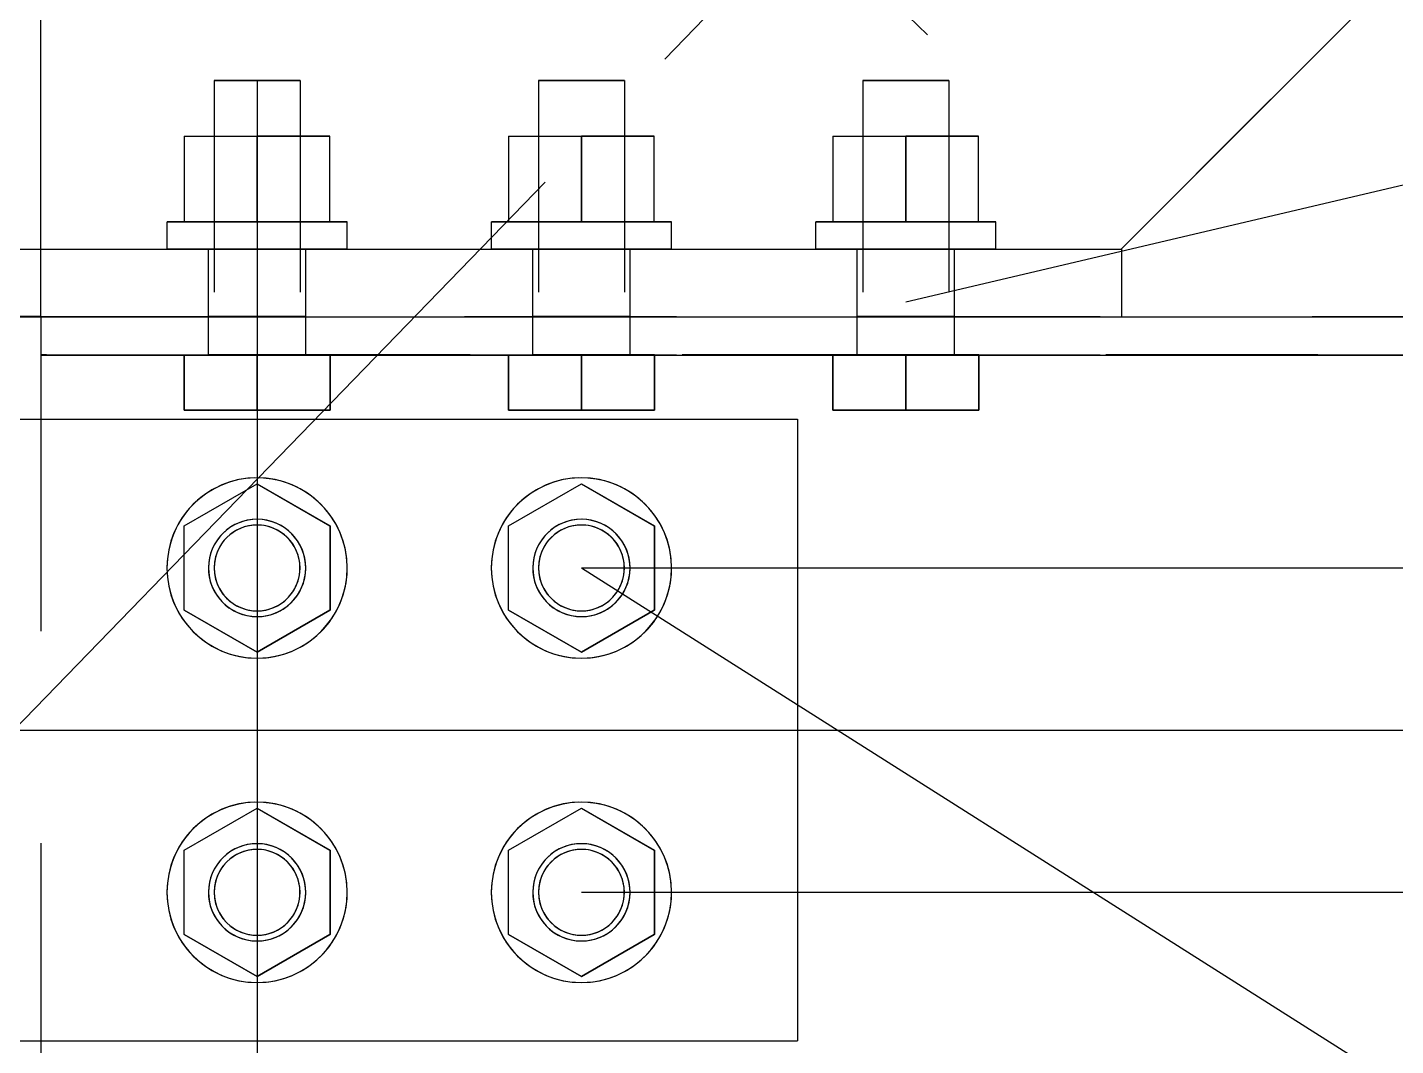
# Model space of a CAD drawing. Header units: millimetres. Extents: x 505 to 1346, y 20403 to 20997.
# Drawn here: x 1091 to 1103.65, y 20693.2 to 20702.62 of the extents above; entities that cross this region are included whole.
import ezdxf

# ---------------------------------------------------------------- set-up
doc = ezdxf.new("R2010")
doc.units = ezdxf.units.MM
doc.linetypes.add('CENTER', pattern=[12.7, 7.9375, -1.5875, 1.5875, -1.5875])
doc.linetypes.add('DXK_LINE_DOT2', pattern=[3.9198, 1.9599, -1.9599])

# ---------------------------------------------------------------- blocks, each defined once
blk = doc.blocks.new('Part-110200292-71051 - 70956')
at = {"color": 7, "linetype": 'CENTER'}
blk.add_line((1113.47, 20719.42), (1090.87, 20696.12), dxfattribs=at)
at = {"color": 7, "linetype": 'DXK_LINE_DOT2'}
for p, q in [((1103.662, 20707.028), (1099.32, 20702.552)), ((1099.32, 20702.552), (1097.041, 20704.762)), ((1099.32, 20702.552), (1099.32, 20702.552))]:
    blk.add_line(p, q, dxfattribs=at)
blk = doc.blocks.new('Part-110200292-71052 - 70956')
at = {"color": 3, "linetype": 'Continuous'}
for p, q in [((1091.12, 20699.945), (1091.12, 20698.995)), ((1091.12, 20699.944), (1110.52, 20699.944)), ((1091.12, 20699.589), (1110.77, 20699.589)), ((1091.12, 20693.245), (1091.12, 20692.65))]:
    blk.add_line(p, q, dxfattribs=at)
at = {"color": 7, "linetype": 'DXK_LINE_DOT2'}
for p, q in [((1091.12, 20699.945), (1110.52, 20699.945)), ((1110.77, 20699.59), (1091.12, 20699.59)), ((1091.12, 20699.59), (1110.77, 20699.59)), ((1091.12, 20699.59), (1109.92, 20699.589)), ((1091.12, 20699.59), (1091.12, 20699.59)), ((1091.12, 20698.995), (1091.12, 20693.245))]:
    blk.add_line(p, q, dxfattribs=at)
blk = doc.blocks.new('Part-110200292-71059 - 70956')
at = {"color": 3, "linetype": 'Continuous'}
blk.add_line((1101.112, 20700.57), (1103.662, 20703.12), dxfattribs=at)
at = {"color": 7, "linetype": 'DXK_LINE_DOT2'}
for p, q in [((1101.112, 20700.57), (1103.662, 20703.12)), ((1080.628, 20700.57), (1101.112, 20700.57)), ((1080.628, 20700.57), (1101.112, 20700.57))]:
    blk.add_line(p, q, dxfattribs=at)
blk = doc.blocks.new('Part-110200292-71128 - 70956')
at = {"color": 3, "linetype": 'Continuous'}
for p, q in [((1080.62, 20700.569), (1101.12, 20700.569)), ((1101.12, 20699.944), (1101.12, 20700.57)), ((1080.62, 20699.944), (1101.12, 20699.944))]:
    blk.add_line(p, q, dxfattribs=at)
at = {"color": 7, "linetype": 'DXK_LINE_DOT2'}
for p, q in [((1101.12, 20700.57), (1101.112, 20700.57)), ((1091.12, 20699.945), (1090.62, 20699.945))]:
    blk.add_line(p, q, dxfattribs=at)
blk = doc.blocks.new('Bolt-110200292-71132 - 70956')
at = {"color": 3, "linetype": 'DXK_LINE_DOT2'}
for p, q in [((1092.723, 20702.13), (1092.723, 20699.59)), ((1092.776, 20702.13), (1092.723, 20702.13)), ((1092.723, 20702.13), (1092.776, 20702.13)), ((1092.922, 20702.13), (1092.776, 20702.13)), ((1092.776, 20702.13), (1092.922, 20702.13)), ((1092.922, 20702.13), (1093.319, 20702.13)), ((1093.319, 20702.13), (1093.464, 20702.13)), ((1093.464, 20702.13), (1093.319, 20702.13)), ((1093.464, 20702.13), (1093.517, 20702.13)), ((1093.517, 20702.13), (1093.464, 20702.13)), ((1093.517, 20702.13), (1093.517, 20699.59)), ((1095.723, 20702.13), (1095.723, 20699.59)), ((1095.776, 20702.13), (1095.723, 20702.13)), ((1095.723, 20702.13), (1095.776, 20702.13)), ((1095.922, 20702.13), (1095.776, 20702.13)), ((1095.776, 20702.13), (1095.922, 20702.13)), ((1095.922, 20702.13), (1096.319, 20702.13)), ((1096.319, 20702.13), (1096.464, 20702.13)), ((1096.464, 20702.13), (1096.319, 20702.13)), ((1096.464, 20702.13), (1096.517, 20702.13)), ((1096.517, 20702.13), (1096.464, 20702.13)), ((1096.517, 20702.13), (1096.517, 20699.59)), ((1098.723, 20702.13), (1098.723, 20699.59)), ((1098.776, 20702.13), (1098.723, 20702.13)), ((1098.723, 20702.13), (1098.776, 20702.13)), ((1098.922, 20702.13), (1098.776, 20702.13)), ((1098.776, 20702.13), (1098.922, 20702.13)), ((1098.922, 20702.13), (1099.319, 20702.13)), ((1099.319, 20702.13), (1099.464, 20702.13)), ((1099.464, 20702.13), (1099.319, 20702.13)), ((1099.464, 20702.13), (1099.517, 20702.13)), ((1099.517, 20702.13), (1099.464, 20702.13)), ((1099.517, 20702.13), (1099.517, 20699.59)), ((1092.446, 20701.614), (1092.446, 20700.82)), ((1092.446, 20701.614), (1093.12, 20701.614)), ((1092.446, 20701.614), (1093.12, 20701.614)), ((1093.12, 20701.614), (1093.12, 20700.82)), ((1093.794, 20701.614), (1093.12, 20701.614)), ((1093.12, 20701.614), (1093.794, 20701.614)), ((1093.794, 20700.82), (1093.794, 20701.614)), ((1095.446, 20701.614), (1095.446, 20700.82)), ((1095.446, 20701.614), (1096.12, 20701.614)), ((1095.446, 20701.614), (1096.12, 20701.614)), ((1096.12, 20701.614), (1096.12, 20700.82)), ((1096.794, 20701.614), (1096.12, 20701.614)), ((1096.12, 20701.614), (1096.794, 20701.614)), ((1096.794, 20700.82), (1096.794, 20701.614)), ((1098.446, 20701.614), (1098.446, 20700.82)), ((1098.446, 20701.614), (1099.12, 20701.614)), ((1098.446, 20701.614), (1099.12, 20701.614)), ((1099.12, 20701.614), (1099.12, 20700.82)), ((1099.794, 20701.614), (1099.12, 20701.614)), ((1099.12, 20701.614), (1099.794, 20701.614)), ((1099.794, 20700.82), (1099.794, 20701.614)), ((1092.287, 20700.57), (1092.287, 20700.82)), ((1092.398, 20700.82), (1092.287, 20700.82)), ((1092.287, 20700.82), (1092.398, 20700.82)), ((1092.703, 20700.82), (1092.398, 20700.82)), ((1092.398, 20700.82), (1092.703, 20700.82)), ((1093.12, 20700.82), (1092.446, 20700.82)), ((1092.446, 20700.82), (1092.446, 20700.82)), ((1092.446, 20700.82), (1093.12, 20700.82)), ((1092.703, 20700.82), (1093.12, 20700.82)), ((1093.12, 20700.82), (1092.703, 20700.82)), ((1093.12, 20700.82), (1093.794, 20700.82)), ((1093.794, 20700.82), (1093.12, 20700.82)), ((1093.12, 20700.82), (1093.537, 20700.82)), ((1093.537, 20700.82), (1093.12, 20700.82)), ((1093.537, 20700.82), (1093.842, 20700.82)), ((1093.842, 20700.82), (1093.537, 20700.82)), ((1093.794, 20700.82), (1093.794, 20700.82)), ((1093.842, 20700.82), (1093.954, 20700.82)), ((1093.954, 20700.82), (1093.842, 20700.82)), ((1093.954, 20700.57), (1093.954, 20700.82)), ((1095.287, 20700.57), (1095.287, 20700.82)), ((1095.398, 20700.82), (1095.287, 20700.82)), ((1095.287, 20700.82), (1095.398, 20700.82)), ((1095.703, 20700.82), (1095.398, 20700.82)), ((1095.398, 20700.82), (1095.703, 20700.82)), ((1096.12, 20700.82), (1095.446, 20700.82)), ((1095.446, 20700.82), (1095.446, 20700.82)), ((1095.446, 20700.82), (1096.12, 20700.82)), ((1095.703, 20700.82), (1096.12, 20700.82)), ((1096.12, 20700.82), (1095.703, 20700.82)), ((1096.12, 20700.82), (1096.794, 20700.82)), ((1096.794, 20700.82), (1096.12, 20700.82)), ((1096.12, 20700.82), (1096.537, 20700.82)), ((1096.537, 20700.82), (1096.12, 20700.82)), ((1096.537, 20700.82), (1096.842, 20700.82)), ((1096.842, 20700.82), (1096.537, 20700.82)), ((1096.794, 20700.82), (1096.794, 20700.82)), ((1096.842, 20700.82), (1096.954, 20700.82)), ((1096.954, 20700.82), (1096.842, 20700.82)), ((1096.954, 20700.57), (1096.954, 20700.82)), ((1098.287, 20700.57), (1098.287, 20700.82)), ((1098.398, 20700.82), (1098.287, 20700.82)), ((1098.287, 20700.82), (1098.398, 20700.82)), ((1098.703, 20700.82), (1098.398, 20700.82)), ((1098.398, 20700.82), (1098.703, 20700.82)), ((1099.12, 20700.82), (1098.446, 20700.82)), ((1098.446, 20700.82), (1098.446, 20700.82)), ((1098.446, 20700.82), (1099.12, 20700.82)), ((1098.703, 20700.82), (1099.12, 20700.82)), ((1099.12, 20700.82), (1098.703, 20700.82)), ((1099.12, 20700.82), (1099.794, 20700.82)), ((1099.794, 20700.82), (1099.12, 20700.82)), ((1099.12, 20700.82), (1099.537, 20700.82)), ((1099.537, 20700.82), (1099.12, 20700.82)), ((1099.537, 20700.82), (1099.842, 20700.82)), ((1099.842, 20700.82), (1099.537, 20700.82)), ((1099.794, 20700.82), (1099.794, 20700.82)), ((1099.842, 20700.82), (1099.954, 20700.82)), ((1099.954, 20700.82), (1099.842, 20700.82)), ((1099.954, 20700.57), (1099.954, 20700.82)), ((1092.398, 20700.57), (1092.287, 20700.57)), ((1092.287, 20700.57), (1092.398, 20700.57)), ((1092.692, 20700.57), (1092.398, 20700.57)), ((1092.398, 20700.57), (1092.703, 20700.57)), ((1092.67, 20699.945), (1092.67, 20700.57)), ((1092.692, 20700.57), (1092.67, 20700.57)), ((1092.67, 20700.57), (1092.692, 20700.57)), ((1093.259, 20700.57), (1092.692, 20700.57)), ((1092.692, 20700.57), (1092.981, 20700.57)), ((1093.12, 20700.57), (1092.703, 20700.57)), ((1092.703, 20700.57), (1093.12, 20700.57)), ((1092.981, 20700.57), (1093.548, 20700.57)), ((1093.12, 20700.57), (1093.537, 20700.57)), ((1093.537, 20700.57), (1093.12, 20700.57)), ((1093.548, 20700.57), (1093.259, 20700.57)), ((1093.842, 20700.57), (1093.537, 20700.57)), ((1093.57, 20700.57), (1093.548, 20700.57)), ((1093.548, 20700.57), (1093.57, 20700.57)), ((1093.548, 20700.57), (1093.842, 20700.57)), ((1093.57, 20699.945), (1093.57, 20700.57)), ((1093.842, 20700.57), (1093.954, 20700.57)), ((1093.954, 20700.57), (1093.842, 20700.57)), ((1095.398, 20700.57), (1095.287, 20700.57)), ((1095.287, 20700.57), (1095.398, 20700.57)), ((1095.692, 20700.57), (1095.398, 20700.57)), ((1095.398, 20700.57), (1095.703, 20700.57)), ((1095.67, 20699.945), (1095.67, 20700.57)), ((1095.692, 20700.57), (1095.67, 20700.57)), ((1095.67, 20700.57), (1095.692, 20700.57)), ((1096.259, 20700.57), (1095.692, 20700.57)), ((1095.692, 20700.57), (1095.981, 20700.57)), ((1096.12, 20700.57), (1095.703, 20700.57)), ((1095.703, 20700.57), (1096.12, 20700.57)), ((1096.12, 20700.57), (1096.537, 20700.57)), ((1096.537, 20700.57), (1096.12, 20700.57)), ((1096.548, 20700.57), (1096.259, 20700.57)), ((1096.259, 20700.57), (1096.548, 20700.57)), ((1096.842, 20700.57), (1096.537, 20700.57)), ((1096.57, 20700.57), (1096.548, 20700.57)), ((1096.548, 20700.57), (1096.57, 20700.57)), ((1096.548, 20700.57), (1096.842, 20700.57)), ((1096.57, 20699.945), (1096.57, 20700.57)), ((1096.842, 20700.57), (1096.954, 20700.57)), ((1096.954, 20700.57), (1096.842, 20700.57)), ((1098.398, 20700.57), (1098.287, 20700.57)), ((1098.287, 20700.57), (1098.398, 20700.57)), ((1098.692, 20700.57), (1098.398, 20700.57)), ((1098.398, 20700.57), (1098.703, 20700.57)), ((1098.67, 20699.945), (1098.67, 20700.57)), ((1098.692, 20700.57), (1098.67, 20700.57)), ((1098.67, 20700.57), (1098.692, 20700.57)), ((1099.259, 20700.57), (1098.692, 20700.57)), ((1098.692, 20700.57), (1098.981, 20700.57)), ((1099.12, 20700.57), (1098.703, 20700.57)), ((1098.703, 20700.57), (1099.12, 20700.57)), ((1099.12, 20700.57), (1099.537, 20700.57)), ((1099.537, 20700.57), (1099.12, 20700.57)), ((1099.548, 20700.57), (1099.259, 20700.57)), ((1099.259, 20700.57), (1099.548, 20700.57)), ((1099.842, 20700.57), (1099.537, 20700.57)), ((1099.57, 20700.57), (1099.548, 20700.57)), ((1099.548, 20700.57), (1099.57, 20700.57)), ((1099.548, 20700.57), (1099.842, 20700.57)), ((1099.57, 20699.945), (1099.57, 20700.57)), ((1099.842, 20700.57), (1099.954, 20700.57)), ((1099.954, 20700.57), (1099.842, 20700.57)), ((1092.67, 20699.59), (1092.67, 20699.945)), ((1092.692, 20699.945), (1092.67, 20699.945)), ((1092.67, 20699.945), (1092.692, 20699.945)), ((1093.259, 20699.945), (1092.692, 20699.945)), ((1092.692, 20699.945), (1092.981, 20699.945)), ((1092.981, 20699.945), (1093.548, 20699.945)), ((1093.548, 20699.945), (1093.259, 20699.945)), ((1093.548, 20699.945), (1093.57, 20699.945)), ((1093.57, 20699.945), (1093.548, 20699.945)), ((1093.57, 20699.59), (1093.57, 20699.945)), ((1095.67, 20699.59), (1095.67, 20699.945)), ((1095.692, 20699.945), (1095.67, 20699.945)), ((1095.67, 20699.945), (1095.692, 20699.945)), ((1096.259, 20699.945), (1095.692, 20699.945)), ((1095.692, 20699.945), (1095.981, 20699.945)), ((1096.548, 20699.945), (1096.259, 20699.945)), ((1096.259, 20699.945), (1096.548, 20699.945)), ((1096.548, 20699.945), (1096.57, 20699.945)), ((1096.57, 20699.945), (1096.548, 20699.945)), ((1096.57, 20699.59), (1096.57, 20699.945)), ((1098.67, 20699.59), (1098.67, 20699.945)), ((1098.692, 20699.945), (1098.67, 20699.945)), ((1098.67, 20699.945), (1098.692, 20699.945)), ((1099.259, 20699.945), (1098.692, 20699.945)), ((1098.692, 20699.945), (1098.981, 20699.945)), ((1099.548, 20699.945), (1099.259, 20699.945)), ((1099.259, 20699.945), (1099.548, 20699.945)), ((1099.548, 20699.945), (1099.57, 20699.945)), ((1099.57, 20699.945), (1099.548, 20699.945)), ((1099.57, 20699.59), (1099.57, 20699.945)), ((1092.445, 20699.59), (1092.445, 20699.08)), ((1092.445, 20699.59), (1093.12, 20699.59)), ((1092.445, 20699.59), (1093.12, 20699.59)), ((1092.692, 20699.59), (1092.67, 20699.59)), ((1092.67, 20699.59), (1092.692, 20699.59)), ((1093.259, 20699.59), (1092.692, 20699.59)), ((1092.692, 20699.59), (1092.981, 20699.59)), ((1092.776, 20699.59), (1092.723, 20699.59)), ((1092.723, 20699.59), (1092.776, 20699.59)), ((1092.922, 20699.59), (1093.12, 20699.59)), ((1093.12, 20699.59), (1093.12, 20699.08)), ((1093.795, 20699.59), (1093.12, 20699.59)), ((1093.12, 20699.59), (1093.795, 20699.59)), ((1093.12, 20699.59), (1093.319, 20699.59)), ((1093.548, 20699.59), (1093.259, 20699.59)), ((1093.259, 20699.59), (1093.548, 20699.59)), ((1093.464, 20699.59), (1093.517, 20699.59)), ((1093.517, 20699.59), (1093.464, 20699.59)), ((1093.548, 20699.59), (1093.57, 20699.59)), ((1093.57, 20699.59), (1093.548, 20699.59)), ((1093.795, 20699.08), (1093.795, 20699.59)), ((1095.445, 20699.59), (1095.445, 20699.08)), ((1095.445, 20699.59), (1096.12, 20699.59)), ((1095.445, 20699.59), (1096.12, 20699.59)), ((1095.692, 20699.59), (1095.67, 20699.59)), ((1095.67, 20699.59), (1095.692, 20699.59)), ((1096.259, 20699.59), (1095.692, 20699.59)), ((1095.692, 20699.59), (1095.981, 20699.59)), ((1095.776, 20699.59), (1095.723, 20699.59)), ((1095.723, 20699.59), (1095.776, 20699.59)), ((1095.922, 20699.59), (1096.12, 20699.59)), ((1095.981, 20699.59), (1096.548, 20699.59)), ((1096.12, 20699.59), (1096.12, 20699.08)), ((1096.795, 20699.59), (1096.12, 20699.59)), ((1096.12, 20699.59), (1096.795, 20699.59)), ((1096.12, 20699.59), (1096.319, 20699.59)), ((1096.548, 20699.59), (1096.259, 20699.59)), ((1096.464, 20699.59), (1096.517, 20699.59)), ((1096.517, 20699.59), (1096.464, 20699.59)), ((1096.548, 20699.59), (1096.57, 20699.59)), ((1096.57, 20699.59), (1096.548, 20699.59)), ((1096.795, 20699.08), (1096.795, 20699.59)), ((1098.445, 20699.59), (1098.445, 20699.08)), ((1098.445, 20699.59), (1099.12, 20699.59)), ((1098.445, 20699.59), (1099.12, 20699.59)), ((1098.692, 20699.59), (1098.67, 20699.59)), ((1098.67, 20699.59), (1098.692, 20699.59)), ((1099.259, 20699.59), (1098.692, 20699.59)), ((1098.692, 20699.59), (1098.981, 20699.59)), ((1098.776, 20699.59), (1098.723, 20699.59)), ((1098.723, 20699.59), (1098.776, 20699.59)), ((1098.922, 20699.59), (1099.12, 20699.59)), ((1099.12, 20699.59), (1099.12, 20699.08)), ((1099.795, 20699.59), (1099.12, 20699.59)), ((1099.12, 20699.59), (1099.795, 20699.59)), ((1099.12, 20699.59), (1099.319, 20699.59)), ((1099.548, 20699.59), (1099.259, 20699.59)), ((1099.259, 20699.59), (1099.548, 20699.59)), ((1099.464, 20699.59), (1099.517, 20699.59)), ((1099.517, 20699.59), (1099.464, 20699.59)), ((1099.548, 20699.59), (1099.57, 20699.59)), ((1099.57, 20699.59), (1099.548, 20699.59)), ((1099.795, 20699.08), (1099.795, 20699.59)), ((1093.12, 20699.08), (1092.445, 20699.08)), ((1092.445, 20699.08), (1092.445, 20699.08)), ((1092.445, 20699.08), (1093.12, 20699.08)), ((1093.12, 20699.08), (1093.795, 20699.08)), ((1093.795, 20699.08), (1093.12, 20699.08)), ((1093.795, 20699.08), (1093.795, 20699.08)), ((1096.12, 20699.08), (1095.445, 20699.08)), ((1095.445, 20699.08), (1095.445, 20699.08)), ((1095.445, 20699.08), (1096.12, 20699.08)), ((1096.12, 20699.08), (1096.795, 20699.08)), ((1096.795, 20699.08), (1096.12, 20699.08)), ((1096.795, 20699.08), (1096.795, 20699.08)), ((1099.12, 20699.08), (1098.445, 20699.08)), ((1098.445, 20699.08), (1098.445, 20699.08)), ((1098.445, 20699.08), (1099.12, 20699.08)), ((1099.12, 20699.08), (1099.795, 20699.08)), ((1099.795, 20699.08), (1099.12, 20699.08)), ((1099.795, 20699.08), (1099.795, 20699.08))]:
    blk.add_line(p, q, dxfattribs=at)
blk = doc.blocks.new('Bolt-110200292-71136 - 70956')
at = {"color": 3, "linetype": 'Continuous'}
for p, q in [((1092.723, 20702.129), (1092.723, 20700.569)), ((1092.776, 20702.129), (1092.723, 20702.129)), ((1092.723, 20702.129), (1092.776, 20702.129)), ((1092.922, 20702.129), (1092.776, 20702.129)), ((1092.776, 20702.129), (1092.922, 20702.129)), ((1092.922, 20702.129), (1093.319, 20702.129)), ((1093.319, 20702.129), (1092.922, 20702.129)), ((1093.319, 20702.129), (1093.464, 20702.129)), ((1093.464, 20702.129), (1093.319, 20702.129)), ((1093.464, 20702.129), (1093.517, 20702.129)), ((1093.517, 20702.129), (1093.464, 20702.129)), ((1093.517, 20702.129), (1093.517, 20700.569)), ((1095.723, 20702.129), (1095.723, 20700.569)), ((1095.776, 20702.129), (1095.723, 20702.129)), ((1095.723, 20702.129), (1095.776, 20702.129)), ((1095.922, 20702.129), (1095.776, 20702.129)), ((1095.776, 20702.129), (1095.922, 20702.129)), ((1095.922, 20702.129), (1096.319, 20702.129)), ((1096.319, 20702.129), (1095.922, 20702.129)), ((1096.319, 20702.129), (1096.464, 20702.129)), ((1096.464, 20702.129), (1096.319, 20702.129)), ((1096.464, 20702.129), (1096.517, 20702.129)), ((1096.517, 20702.129), (1096.464, 20702.129)), ((1096.517, 20702.129), (1096.517, 20700.569)), ((1098.723, 20702.129), (1098.723, 20700.569)), ((1098.776, 20702.129), (1098.723, 20702.129)), ((1098.723, 20702.129), (1098.776, 20702.129)), ((1098.922, 20702.129), (1098.776, 20702.129)), ((1098.776, 20702.129), (1098.922, 20702.129)), ((1098.922, 20702.129), (1099.319, 20702.129)), ((1099.319, 20702.129), (1098.922, 20702.129)), ((1099.319, 20702.129), (1099.464, 20702.129)), ((1099.464, 20702.129), (1099.319, 20702.129)), ((1099.464, 20702.129), (1099.517, 20702.129)), ((1099.517, 20702.129), (1099.464, 20702.129)), ((1099.517, 20702.129), (1099.517, 20700.569)), ((1092.446, 20701.614), (1092.446, 20700.82)), ((1092.446, 20701.614), (1093.12, 20701.614)), ((1092.446, 20701.614), (1093.12, 20701.614)), ((1093.794, 20701.614), (1093.12, 20701.614)), ((1093.12, 20700.82), (1093.12, 20701.614)), ((1093.12, 20701.614), (1093.794, 20701.614)), ((1093.794, 20700.82), (1093.794, 20701.614)), ((1095.446, 20701.614), (1095.446, 20700.82)), ((1095.446, 20701.614), (1096.12, 20701.614)), ((1095.446, 20701.614), (1096.12, 20701.614)), ((1096.794, 20701.614), (1096.12, 20701.614)), ((1096.12, 20700.82), (1096.12, 20701.614)), ((1096.12, 20701.614), (1096.794, 20701.614)), ((1096.794, 20700.82), (1096.794, 20701.614)), ((1098.446, 20701.614), (1098.446, 20700.82)), ((1098.446, 20701.614), (1099.12, 20701.614)), ((1098.446, 20701.614), (1099.12, 20701.614)), ((1099.794, 20701.614), (1099.12, 20701.614)), ((1099.12, 20700.82), (1099.12, 20701.614)), ((1099.12, 20701.614), (1099.794, 20701.614)), ((1099.794, 20700.82), (1099.794, 20701.614)), ((1092.287, 20700.57), (1092.287, 20700.82)), ((1092.398, 20700.82), (1092.287, 20700.82)), ((1092.287, 20700.82), (1092.398, 20700.82)), ((1092.703, 20700.82), (1092.398, 20700.82)), ((1092.398, 20700.82), (1092.703, 20700.82)), ((1093.12, 20700.82), (1092.446, 20700.82)), ((1092.446, 20700.82), (1092.446, 20700.82)), ((1092.446, 20700.82), (1093.12, 20700.82)), ((1092.703, 20700.82), (1093.12, 20700.82)), ((1093.12, 20700.82), (1092.703, 20700.82)), ((1093.12, 20700.82), (1093.794, 20700.82)), ((1093.794, 20700.82), (1093.12, 20700.82)), ((1093.12, 20700.82), (1093.537, 20700.82)), ((1093.537, 20700.82), (1093.12, 20700.82)), ((1093.537, 20700.82), (1093.842, 20700.82)), ((1093.842, 20700.82), (1093.537, 20700.82)), ((1093.794, 20700.82), (1093.794, 20700.82)), ((1093.842, 20700.82), (1093.954, 20700.82)), ((1093.954, 20700.82), (1093.842, 20700.82)), ((1093.954, 20700.57), (1093.954, 20700.82)), ((1095.287, 20700.57), (1095.287, 20700.82)), ((1095.398, 20700.82), (1095.287, 20700.82)), ((1095.287, 20700.82), (1095.398, 20700.82)), ((1095.703, 20700.82), (1095.398, 20700.82)), ((1095.398, 20700.82), (1095.703, 20700.82)), ((1096.12, 20700.82), (1095.446, 20700.82)), ((1095.446, 20700.82), (1095.446, 20700.82)), ((1095.446, 20700.82), (1096.12, 20700.82)), ((1095.703, 20700.82), (1096.12, 20700.82)), ((1096.12, 20700.82), (1095.703, 20700.82)), ((1096.12, 20700.82), (1096.794, 20700.82)), ((1096.794, 20700.82), (1096.12, 20700.82)), ((1096.12, 20700.82), (1096.537, 20700.82)), ((1096.537, 20700.82), (1096.12, 20700.82)), ((1096.537, 20700.82), (1096.842, 20700.82)), ((1096.842, 20700.82), (1096.537, 20700.82)), ((1096.794, 20700.82), (1096.794, 20700.82)), ((1096.842, 20700.82), (1096.954, 20700.82)), ((1096.954, 20700.82), (1096.842, 20700.82)), ((1096.954, 20700.57), (1096.954, 20700.82)), ((1098.287, 20700.57), (1098.287, 20700.82)), ((1098.398, 20700.82), (1098.287, 20700.82)), ((1098.287, 20700.82), (1098.398, 20700.82)), ((1098.703, 20700.82), (1098.398, 20700.82)), ((1098.398, 20700.82), (1098.703, 20700.82)), ((1099.12, 20700.82), (1098.446, 20700.82)), ((1098.446, 20700.82), (1098.446, 20700.82)), ((1098.446, 20700.82), (1099.12, 20700.82)), ((1098.703, 20700.82), (1099.12, 20700.82)), ((1099.12, 20700.82), (1098.703, 20700.82)), ((1099.12, 20700.82), (1099.794, 20700.82)), ((1099.794, 20700.82), (1099.12, 20700.82)), ((1099.12, 20700.82), (1099.537, 20700.82)), ((1099.537, 20700.82), (1099.12, 20700.82)), ((1099.537, 20700.82), (1099.842, 20700.82)), ((1099.842, 20700.82), (1099.537, 20700.82)), ((1099.794, 20700.82), (1099.794, 20700.82)), ((1099.842, 20700.82), (1099.954, 20700.82)), ((1099.954, 20700.82), (1099.842, 20700.82)), ((1099.954, 20700.57), (1099.954, 20700.82)), ((1092.445, 20699.079), (1092.445, 20699.589)), ((1093.12, 20699.079), (1093.12, 20699.589)), ((1093.795, 20699.589), (1093.795, 20699.079)), ((1095.445, 20699.079), (1095.445, 20699.589)), ((1096.12, 20699.079), (1096.12, 20699.589)), ((1096.795, 20699.589), (1096.795, 20699.079)), ((1098.445, 20699.079), (1098.445, 20699.589)), ((1099.12, 20699.079), (1099.12, 20699.589)), ((1099.795, 20699.589), (1099.795, 20699.079)), ((1092.445, 20699.079), (1093.12, 20699.08)), ((1093.12, 20699.079), (1092.445, 20699.079)), ((1092.445, 20699.079), (1092.445, 20699.079)), ((1093.12, 20699.08), (1093.795, 20699.079)), ((1093.795, 20699.079), (1093.12, 20699.079)), ((1093.795, 20699.079), (1093.795, 20699.079)), ((1095.445, 20699.079), (1096.12, 20699.08)), ((1096.12, 20699.079), (1095.445, 20699.079)), ((1095.445, 20699.079), (1095.445, 20699.079)), ((1096.12, 20699.08), (1096.795, 20699.079)), ((1096.795, 20699.079), (1096.12, 20699.079)), ((1096.795, 20699.079), (1096.795, 20699.079)), ((1098.445, 20699.079), (1099.12, 20699.08)), ((1099.12, 20699.079), (1098.445, 20699.079)), ((1098.445, 20699.079), (1098.445, 20699.079)), ((1099.12, 20699.08), (1099.795, 20699.079)), ((1099.795, 20699.079), (1099.12, 20699.079)), ((1099.795, 20699.079), (1099.795, 20699.079))]:
    blk.add_line(p, q, dxfattribs=at)
at = {"color": 3, "linetype": 'DXK_LINE_DOT2'}
for p, q in [((1093.12, 20701.614), (1093.12, 20701.614)), ((1096.12, 20701.614), (1096.12, 20701.614)), ((1099.12, 20701.614), (1099.12, 20701.614)), ((1092.398, 20700.57), (1092.287, 20700.57)), ((1092.287, 20700.57), (1092.398, 20700.57)), ((1092.692, 20700.57), (1092.398, 20700.57)), ((1092.398, 20700.57), (1092.703, 20700.57)), ((1092.692, 20700.57), (1092.67, 20700.57)), ((1092.67, 20700.57), (1092.692, 20700.57)), ((1093.259, 20700.57), (1092.692, 20700.57)), ((1092.692, 20700.57), (1092.981, 20700.57)), ((1093.12, 20700.57), (1092.703, 20700.57)), ((1092.703, 20700.57), (1092.703, 20700.57)), ((1093.12, 20700.57), (1093.537, 20700.57)), ((1093.537, 20700.57), (1093.12, 20700.57)), ((1093.548, 20700.57), (1093.259, 20700.57)), ((1093.259, 20700.57), (1093.548, 20700.57)), ((1093.842, 20700.57), (1093.537, 20700.57)), ((1093.57, 20700.57), (1093.548, 20700.57)), ((1093.548, 20700.57), (1093.57, 20700.57)), ((1093.548, 20700.57), (1093.842, 20700.57)), ((1093.842, 20700.57), (1093.954, 20700.57)), ((1093.954, 20700.57), (1093.842, 20700.57)), ((1095.398, 20700.57), (1095.287, 20700.57)), ((1095.287, 20700.57), (1095.398, 20700.57)), ((1095.692, 20700.57), (1095.398, 20700.57)), ((1095.398, 20700.57), (1095.703, 20700.57)), ((1095.692, 20700.57), (1095.67, 20700.57)), ((1095.67, 20700.57), (1095.692, 20700.57)), ((1096.259, 20700.57), (1095.692, 20700.57)), ((1095.692, 20700.57), (1095.981, 20700.57)), ((1096.12, 20700.57), (1095.703, 20700.57)), ((1095.703, 20700.57), (1096.12, 20700.57)), ((1096.12, 20700.57), (1096.537, 20700.57)), ((1096.537, 20700.57), (1096.12, 20700.57)), ((1096.548, 20700.57), (1096.259, 20700.57)), ((1096.259, 20700.57), (1096.548, 20700.57)), ((1096.842, 20700.57), (1096.537, 20700.57)), ((1096.57, 20700.57), (1096.548, 20700.57)), ((1096.548, 20700.57), (1096.57, 20700.57)), ((1096.548, 20700.57), (1096.842, 20700.57)), ((1096.842, 20700.57), (1096.954, 20700.57)), ((1096.954, 20700.57), (1096.842, 20700.57)), ((1098.398, 20700.57), (1098.287, 20700.57)), ((1098.287, 20700.57), (1098.398, 20700.57)), ((1098.692, 20700.57), (1098.398, 20700.57)), ((1098.398, 20700.57), (1098.703, 20700.57)), ((1098.692, 20700.57), (1098.67, 20700.57)), ((1098.67, 20700.57), (1098.692, 20700.57)), ((1099.259, 20700.57), (1098.692, 20700.57)), ((1098.692, 20700.57), (1098.981, 20700.57)), ((1099.12, 20700.57), (1098.703, 20700.57)), ((1098.703, 20700.57), (1099.12, 20700.57)), ((1099.12, 20700.57), (1099.537, 20700.57)), ((1099.537, 20700.57), (1099.12, 20700.57)), ((1099.548, 20700.57), (1099.259, 20700.57)), ((1099.259, 20700.57), (1099.548, 20700.57)), ((1099.842, 20700.57), (1099.537, 20700.57)), ((1099.57, 20700.57), (1099.548, 20700.57)), ((1099.548, 20700.57), (1099.57, 20700.57)), ((1099.548, 20700.57), (1099.842, 20700.57)), ((1099.842, 20700.57), (1099.954, 20700.57)), ((1099.954, 20700.57), (1099.842, 20700.57)), ((1092.692, 20699.945), (1092.67, 20699.945)), ((1092.67, 20699.945), (1092.692, 20699.945)), ((1093.259, 20699.945), (1092.692, 20699.945)), ((1092.692, 20699.945), (1092.981, 20699.945)), ((1093.548, 20699.945), (1093.259, 20699.945)), ((1093.259, 20699.945), (1093.548, 20699.945)), ((1093.548, 20699.945), (1093.57, 20699.945)), ((1093.57, 20699.945), (1093.548, 20699.945)), ((1095.692, 20699.945), (1095.67, 20699.945)), ((1095.67, 20699.945), (1095.692, 20699.945)), ((1096.259, 20699.945), (1095.692, 20699.945)), ((1095.692, 20699.945), (1095.981, 20699.945)), ((1096.548, 20699.945), (1096.259, 20699.945)), ((1096.259, 20699.945), (1096.548, 20699.945)), ((1096.548, 20699.945), (1096.57, 20699.945)), ((1096.57, 20699.945), (1096.548, 20699.945)), ((1098.692, 20699.945), (1098.67, 20699.945)), ((1098.67, 20699.945), (1098.692, 20699.945)), ((1099.259, 20699.945), (1098.692, 20699.945)), ((1098.692, 20699.945), (1098.981, 20699.945)), ((1098.981, 20699.945), (1099.548, 20699.945)), ((1099.548, 20699.945), (1099.259, 20699.945)), ((1099.548, 20699.945), (1099.57, 20699.945)), ((1099.57, 20699.945), (1099.548, 20699.945)), ((1092.445, 20699.589), (1093.12, 20699.59)), ((1092.445, 20699.589), (1093.12, 20699.589)), ((1092.67, 20699.589), (1092.67, 20699.59)), ((1092.692, 20699.589), (1092.67, 20699.589)), ((1092.67, 20699.589), (1092.692, 20699.589)), ((1093.259, 20699.589), (1092.692, 20699.589)), ((1092.692, 20699.589), (1092.981, 20699.589)), ((1092.723, 20699.59), (1092.723, 20699.589)), ((1092.776, 20699.589), (1092.723, 20699.589)), ((1092.723, 20699.589), (1092.776, 20699.589)), ((1092.922, 20699.589), (1093.12, 20699.589)), ((1093.12, 20699.589), (1093.12, 20699.59)), ((1093.12, 20699.59), (1093.795, 20699.589)), ((1093.12, 20699.589), (1093.795, 20699.589)), ((1093.12, 20699.589), (1093.319, 20699.589)), ((1093.548, 20699.589), (1093.259, 20699.589)), ((1093.259, 20699.589), (1093.548, 20699.589)), ((1093.464, 20699.589), (1093.517, 20699.589)), ((1093.517, 20699.589), (1093.464, 20699.589)), ((1093.517, 20699.59), (1093.517, 20699.589)), ((1093.548, 20699.589), (1093.57, 20699.589)), ((1093.57, 20699.589), (1093.548, 20699.589)), ((1093.57, 20699.589), (1093.57, 20699.59)), ((1095.445, 20699.589), (1096.12, 20699.59)), ((1095.445, 20699.589), (1096.12, 20699.589)), ((1095.67, 20699.589), (1095.67, 20699.59)), ((1095.692, 20699.589), (1095.67, 20699.589)), ((1095.67, 20699.589), (1095.692, 20699.589)), ((1095.692, 20699.589), (1095.981, 20699.589)), ((1095.723, 20699.59), (1095.723, 20699.589)), ((1095.776, 20699.589), (1095.723, 20699.589)), ((1095.723, 20699.589), (1095.776, 20699.589)), ((1095.922, 20699.589), (1096.12, 20699.589)), ((1096.12, 20699.589), (1096.12, 20699.59)), ((1096.12, 20699.589), (1096.795, 20699.589)), ((1096.259, 20699.589), (1096.12, 20699.589)), ((1096.12, 20699.589), (1096.319, 20699.589)), ((1096.259, 20699.59), (1096.795, 20699.589)), ((1096.548, 20699.589), (1096.259, 20699.589)), ((1096.259, 20699.589), (1096.548, 20699.589)), ((1096.464, 20699.589), (1096.517, 20699.589)), ((1096.517, 20699.589), (1096.464, 20699.589)), ((1096.517, 20699.59), (1096.517, 20699.589)), ((1096.548, 20699.589), (1096.57, 20699.589)), ((1096.57, 20699.589), (1096.548, 20699.589)), ((1096.57, 20699.589), (1096.57, 20699.59)), ((1098.445, 20699.589), (1099.12, 20699.59)), ((1098.445, 20699.589), (1099.12, 20699.589)), ((1098.67, 20699.589), (1098.67, 20699.59)), ((1098.692, 20699.589), (1098.67, 20699.589)), ((1098.67, 20699.589), (1098.692, 20699.589)), ((1099.259, 20699.589), (1098.692, 20699.589)), ((1098.692, 20699.589), (1098.981, 20699.589)), ((1098.723, 20699.59), (1098.723, 20699.589)), ((1098.776, 20699.589), (1098.723, 20699.589)), ((1098.723, 20699.589), (1098.776, 20699.589)), ((1098.922, 20699.589), (1099.12, 20699.589)), ((1099.12, 20699.589), (1099.12, 20699.59)), ((1099.12, 20699.589), (1099.795, 20699.589)), ((1099.12, 20699.589), (1099.319, 20699.589)), ((1099.548, 20699.589), (1099.259, 20699.589)), ((1099.259, 20699.589), (1099.548, 20699.589)), ((1099.464, 20699.589), (1099.517, 20699.589)), ((1099.517, 20699.589), (1099.464, 20699.589)), ((1099.517, 20699.59), (1099.517, 20699.589)), ((1099.548, 20699.59), (1099.795, 20699.589)), ((1099.548, 20699.589), (1099.57, 20699.589)), ((1099.57, 20699.589), (1099.548, 20699.589)), ((1099.57, 20699.589), (1099.57, 20699.59))]:
    blk.add_line(p, q, dxfattribs=at)
blk = doc.blocks.new('Part-110200292-71137 - 70956')
at = {"color": 7, "linetype": 'DXK_LINE_DOT2'}
for p, q in [((1083.62, 20698.995), (1098.12, 20698.995)), ((1098.12, 20698.995), (1098.12, 20698.995)), ((1098.12, 20698.995), (1098.12, 20693.245)), ((1083.62, 20693.245), (1098.12, 20693.245))]:
    blk.add_line(p, q, dxfattribs=at)
blk = doc.blocks.new('Part-110200292-71138 - 70956')
at = {"color": 3, "linetype": 'Continuous'}
for p, q in [((1083.62, 20698.995), (1098.12, 20698.995)), ((1098.12, 20698.995), (1098.12, 20698.995)), ((1098.12, 20698.995), (1098.12, 20693.245)), ((1083.62, 20693.245), (1098.12, 20693.245)), ((1098.12, 20693.245), (1098.12, 20693.245))]:
    blk.add_line(p, q, dxfattribs=at)
at = {"color": 7, "linetype": 'DXK_LINE_DOT2'}
blk.add_line((1098.12, 20698.995), (1098.12, 20698.995), dxfattribs=at)
blk = doc.blocks.new('Bolt-110200292-71140 - 70956')
at = {"color": 3, "linetype": 'DXK_LINE_DOT2'}
for p, q in [((1092.445, 20698.009), (1093.12, 20698.399)), ((1093.12, 20698.399), (1093.795, 20698.009)), ((1093.12, 20698.399), (1093.12, 20698.399)), ((1095.445, 20698.009), (1096.12, 20698.399)), ((1096.12, 20698.399), (1096.795, 20698.009)), ((1096.12, 20698.399), (1096.12, 20698.399)), ((1092.445, 20697.23), (1092.445, 20698.009)), ((1093.795, 20698.009), (1093.795, 20697.23)), ((1095.445, 20697.23), (1095.445, 20698.009)), ((1096.795, 20698.009), (1096.795, 20697.23)), ((1093.12, 20696.841), (1092.445, 20697.23)), ((1093.795, 20697.23), (1093.12, 20696.841)), ((1096.12, 20696.841), (1095.445, 20697.23)), ((1096.795, 20697.23), (1096.12, 20696.841)), ((1093.12, 20696.841), (1093.12, 20696.84)), ((1096.12, 20696.841), (1096.12, 20696.84)), ((1092.445, 20695.009), (1093.12, 20695.399)), ((1093.12, 20695.399), (1093.795, 20695.009)), ((1093.12, 20695.399), (1093.12, 20695.399)), ((1095.445, 20695.009), (1096.12, 20695.399)), ((1096.12, 20695.399), (1096.795, 20695.009)), ((1096.12, 20695.399), (1096.12, 20695.399)), ((1092.445, 20694.23), (1092.445, 20695.009)), ((1093.795, 20695.009), (1093.795, 20694.23)), ((1095.445, 20694.23), (1095.445, 20695.009)), ((1096.795, 20695.009), (1096.795, 20694.23)), ((1093.12, 20693.841), (1092.445, 20694.23)), ((1093.795, 20694.23), (1093.12, 20693.841)), ((1096.12, 20693.841), (1095.445, 20694.23)), ((1096.795, 20694.23), (1096.12, 20693.841)), ((1093.12, 20693.841), (1093.12, 20693.84)), ((1096.12, 20693.841), (1096.12, 20693.84))]:
    blk.add_line(p, q, dxfattribs=at)
at = {"color": 3, "linetype": 'Continuous'}
for p, q in [((1092.446, 20698.009), (1093.12, 20698.398)), ((1092.446, 20698.009), (1093.12, 20698.398)), ((1093.12, 20698.398), (1093.794, 20698.009)), ((1093.12, 20698.398), (1093.12, 20698.398)), ((1093.12, 20698.398), (1093.794, 20698.009)), ((1095.446, 20698.009), (1096.12, 20698.398)), ((1095.446, 20698.009), (1096.12, 20698.398)), ((1096.12, 20698.398), (1096.794, 20698.009)), ((1096.12, 20698.398), (1096.12, 20698.398)), ((1096.12, 20698.398), (1096.794, 20698.009)), ((1092.446, 20697.23), (1092.446, 20698.009)), ((1093.794, 20698.009), (1093.794, 20697.23)), ((1095.446, 20697.23), (1095.446, 20698.009)), ((1096.794, 20698.009), (1096.794, 20697.23)), ((1093.12, 20696.841), (1092.446, 20697.23)), ((1092.446, 20697.23), (1093.12, 20696.841)), ((1093.794, 20697.23), (1093.12, 20696.841)), ((1093.12, 20696.841), (1093.794, 20697.23)), ((1096.12, 20696.841), (1095.446, 20697.23)), ((1095.446, 20697.23), (1096.12, 20696.841)), ((1096.794, 20697.23), (1096.12, 20696.841)), ((1096.12, 20696.841), (1096.794, 20697.23)), ((1093.12, 20696.841), (1093.12, 20696.841)), ((1096.12, 20696.841), (1096.12, 20696.841)), ((1092.446, 20695.009), (1093.12, 20695.398)), ((1092.446, 20695.009), (1093.12, 20695.398)), ((1093.12, 20695.398), (1093.794, 20695.009)), ((1093.12, 20695.398), (1093.12, 20695.398)), ((1093.12, 20695.398), (1093.794, 20695.009)), ((1095.446, 20695.009), (1096.12, 20695.398)), ((1095.446, 20695.009), (1096.12, 20695.398)), ((1096.12, 20695.398), (1096.794, 20695.009)), ((1096.12, 20695.398), (1096.12, 20695.398)), ((1096.12, 20695.398), (1096.794, 20695.009)), ((1092.446, 20694.23), (1092.446, 20695.009)), ((1093.794, 20695.009), (1093.794, 20694.23)), ((1095.446, 20694.23), (1095.446, 20695.009)), ((1096.794, 20695.009), (1096.794, 20694.23)), ((1093.12, 20693.841), (1092.446, 20694.23)), ((1092.446, 20694.23), (1093.12, 20693.841)), ((1093.794, 20694.23), (1093.12, 20693.841)), ((1093.12, 20693.841), (1093.794, 20694.23)), ((1096.12, 20693.841), (1095.446, 20694.23)), ((1095.446, 20694.23), (1096.12, 20693.841)), ((1096.794, 20694.23), (1096.12, 20693.841)), ((1096.12, 20693.841), (1096.794, 20694.23)), ((1093.12, 20693.841), (1093.12, 20693.841)), ((1096.12, 20693.841), (1096.12, 20693.841))]:
    blk.add_line(p, q, dxfattribs=at)
for centre, radius, start, end in [((1093.12, 20697.62), 0.834, 90, 270), ((1093.12, 20697.62), 0.834, 300, 120), ((1093.12, 20697.62), 0.834, 270, 90), ((1096.12, 20697.62), 0.834, 90, 270), ((1096.12, 20697.62), 0.834, 300, 120), ((1096.12, 20697.62), 0.834, 270, 90), ((1093.12, 20697.62), 0.834, 120, 300), ((1096.12, 20697.62), 0.834, 120, 300), ((1093.12, 20697.62), 0.45, 0, 180), ((1093.12, 20697.62), 0.397, 300, 120), ((1096.12, 20697.62), 0.45, 0, 180), ((1096.12, 20697.62), 0.397, 300, 120), ((1093.12, 20697.62), 0.397, 120, 300), ((1096.12, 20697.62), 0.397, 120, 300), ((1093.12, 20697.62), 0.45, 180, 0), ((1096.12, 20697.62), 0.45, 180, 0), ((1093.12, 20694.62), 0.834, 90, 270), ((1093.12, 20694.62), 0.834, 300, 120), ((1093.12, 20694.62), 0.834, 270, 90), ((1096.12, 20694.62), 0.834, 90, 270), ((1096.12, 20694.62), 0.834, 300, 120), ((1096.12, 20694.62), 0.834, 270, 90), ((1093.12, 20694.62), 0.834, 120, 300), ((1096.12, 20694.62), 0.834, 120, 300), ((1093.12, 20694.62), 0.45, 0, 180), ((1093.12, 20694.62), 0.397, 120, 300), ((1093.12, 20694.62), 0.397, 300, 120), ((1096.12, 20694.62), 0.45, 0, 180), ((1096.12, 20694.62), 0.397, 120, 300), ((1096.12, 20694.62), 0.397, 300, 120), ((1093.12, 20694.62), 0.45, 180, 0), ((1096.12, 20694.62), 0.45, 180, 0)]:
    blk.add_arc(centre, radius, start, end, dxfattribs=at)
at = {"color": 3, "linetype": 'DXK_LINE_DOT2'}
for centre, radius, start, end in [((1093.12, 20697.62), 0.45, 342, 162), ((1093.12, 20697.62), 0.397, 90, 270), ((1093.12, 20697.62), 0.397, 270, 90), ((1096.12, 20697.62), 0.45, 342, 162), ((1096.12, 20697.62), 0.397, 90, 270), ((1096.12, 20697.62), 0.397, 270, 90), ((1093.12, 20697.62), 0.45, 162, 342), ((1096.12, 20697.62), 0.45, 162, 342), ((1093.12, 20694.62), 0.45, 342, 162), ((1093.12, 20694.62), 0.397, 90, 270), ((1093.12, 20694.62), 0.397, 270, 90), ((1096.12, 20694.62), 0.45, 342, 162), ((1096.12, 20694.62), 0.397, 90, 270), ((1096.12, 20694.62), 0.397, 270, 90), ((1093.12, 20694.62), 0.45, 162, 342), ((1096.12, 20694.62), 0.45, 162, 342)]:
    blk.add_arc(centre, radius, start, end, dxfattribs=at)
blk = doc.blocks.new('StraightDimension-110200292-72860 - 70956')
at = {"color": 7, "linetype": 'Continuous'}
blk.add_line((1093.12, 20702.13), (1093.12, 20674.683), dxfattribs=at)
blk = doc.blocks.new('StraightDimension-110200292-72939 - 70956')
at = {"color": 7, "linetype": 'Continuous'}
blk.add_line((1091.12, 20699.945), (1091.12, 20715.345), dxfattribs=at)
blk = doc.blocks.new('StraightDimension-110200292-73438 - 70956')
at = {"color": 7, "linetype": 'Continuous'}
for p, q in [((1096.12, 20697.62), (1135.355, 20697.62)), ((1090.87, 20696.12), (1135.355, 20696.12))]:
    blk.add_line(p, q, dxfattribs=at)
blk = doc.blocks.new('StraightDimension-110200292-73439 - 70956')
at = {"color": 7, "linetype": 'Continuous'}
for p, q in [((1090.87, 20696.12), (1135.355, 20696.12)), ((1096.12, 20694.62), (1135.355, 20694.62))]:
    blk.add_line(p, q, dxfattribs=at)
blk = doc.blocks.new('Mark-110200292-73309 - 70956')
at = {"color": 7, "linetype": 'Continuous'}
blk.add_line((1096.12, 20697.62), (1128.733, 20676.972), dxfattribs=at)
blk = doc.blocks.new('Mark-110200292-73324 - 70956')
at = {"color": 7, "linetype": 'Continuous'}
blk.add_line((1099.12, 20700.08), (1122.402, 20705.564), dxfattribs=at)

msp = doc.modelspace()

# ---------------------------------------------------------------- block references
for name in ['Part-110200292-71051 - 70956', 'Part-110200292-71059 - 70956', 'Bolt-110200292-71132 - 70956', 'Bolt-110200292-71136 - 70956', 'Part-110200292-71128 - 70956', 'Part-110200292-71052 - 70956', 'Part-110200292-71137 - 70956', 'Part-110200292-71138 - 70956', 'Bolt-110200292-71140 - 70956']:
    msp.add_blockref(name, (0, 0))

# ---------------------------------------------------------------- next in the draw order: block references
msp.add_blockref('StraightDimension-110200292-72860 - 70956', (0, 0))

# ---------------------------------------------------------------- next in the draw order: block references
msp.add_blockref('StraightDimension-110200292-72939 - 70956', (0, 0))

# ---------------------------------------------------------------- next in the draw order: block references
msp.add_blockref('StraightDimension-110200292-73438 - 70956', (0, 0))

# ---------------------------------------------------------------- next in the draw order: block references
for name in ['Mark-110200292-73324 - 70956', 'StraightDimension-110200292-73439 - 70956']:
    msp.add_blockref(name, (0, 0))

# ---------------------------------------------------------------- next in the draw order: block references
msp.add_blockref('Mark-110200292-73309 - 70956', (0, 0))

doc.saveas('drawing.dxf')
